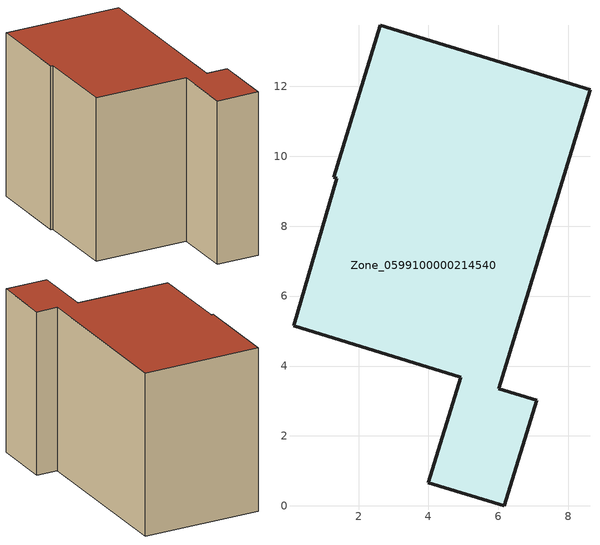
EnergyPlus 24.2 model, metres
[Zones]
Zone_0599100000214540
 floor ground (C_G): 7.1,3.02 6.17,0 3.99,0.66 4.92,3.68 0.14,5.16 1.38,9.36 1.29,9.39 2.62,13.75 8.62,11.91 6.01,3.35 z0
 wall outside (C_F): 6.17,0 7.1,3.02 6.01,3.35 8.62,11.91 2.62,13.75 1.29,9.39 1.38,9.36 0.14,5.16 4.92,3.68 3.99,0.66 6.17,0 z0:8.75
 roof outside (C_R): 1.38,9.36 0.14,5.16 4.92,3.68 3.99,0.66 6.17,0 7.1,3.02 6.01,3.35 8.62,11.91 2.62,13.75 1.29,9.39 z8.75
[BUILDING]
Pand.0599100000214540: North Axis=0; Terrain=City; Loads Convergence Tolerance Value=0.04; Temperature Convergence Tolerance Value=0.4; Solar Distribution=FullExterior; Maximum Number of Warmup Days=25; Minimum Number of Warmup Days=1
[Site:Location]
Rotterdam.The.Hague.AP_ZH_NLD Design_Conditions: Latitude=51.96; Longitude=4.45; Time Zone=1; Elevation=-4.5
[SITE:GROUNDTEMPERATURE:BUILDINGSURFACE]
18, 18, 18, 18, 18, 18, 18, 18, 18, 18, 18, 18
[MATERIAL] Thermal Absorptance=0.9; Solar Absorptance=0.7; Visible Absorptance=0.7
Name | Roughness | Thickness | Conductivity | Density | Specific Heat
G.TC.1975-1991 | MediumSmooth | 0.15 | 0.288461 | 540 | 1210
F.TC.1975-1991 | Rough | 0.3 | 0.230769 | 1920 | 840
R.TC.1975-1991 | MediumRough | 0.2 | 0.153846 | 1500 | 1000
[CONSTRUCTION]
C_G: G.TC.1975-1991
C_F: F.TC.1975-1991
C_R: R.TC.1975-1991
[ZONE]
Zone_0599100000214540: Type=1; Multiplier=1; Ceiling Height=Autocalculate; Volume=Autocalculate; Floor Area=autocalculate; Part of Total Floor Area=Yes
[ZONEINFILTRATION:DESIGNFLOWRATE]
Infil_Zone_0599100000214540: Zone or ZoneList or Space or SpaceList=Zone_0599100000214540; Schedule=AlwaysOn; Design Flow Rate Calculation Method=Flow/Area; Flow Rate per Floor Area=0.003; Constant Term Coefficient=1; Temperature Term Coefficient=0; Velocity Term Coefficient=0; Velocity Squared Term Coefficient=0
[HVACTEMPLATE:ZONE:IDEALLOADSAIRSYSTEM]
Zone_0599100000214540: Maximum Heating Supply Air Temperature=50; Minimum Cooling Supply Air Temperature=13; Maximum Heating Supply Air Humidity Ratio=0.0156; Minimum Cooling Supply Air Humidity Ratio=0.0077; Heating Limit=NoLimit; Cooling Limit=NoLimit; Dehumidification Control Type=ConstantSensibleHeatRatio; Cooling Sensible Heat Ratio=0.7; Dehumidification Setpoint=60; Humidification Control Type=None; Humidification Setpoint=30; Outdoor Air Method=None; Outdoor Air Flow Rate per Person=0.00944; Outdoor Air Flow Rate per Zone Floor Area=0; Outdoor Air Flow Rate per Zone=0; Demand Controlled Ventilation Type=None; Outdoor Air Economizer Type=NoEconomizer; Heat Recovery Type=None; Sensible Heat Recovery Effectiveness=0.7; Latent Heat Recovery Effectiveness=0.65
[ZONECONTROL:THERMOSTAT]
ThermostatControl_Zone_0599100000214540: Zone or ZoneList=Zone_0599100000214540; Control Type Schedule=DualSetpointControlType; Control 1=Thermostat_Zone_0599100000214540; Temperature Difference Between Cutout And Setpoint=0
[THERMOSTATSETPOINT:DUALSETPOINT]
Thermostat_Zone_0599100000214540: Heating Setpoint Temperature Schedule=HeatingSetpoint_Zone_0599100000214540; Cooling Setpoint Temperature Schedule=CoolingSetpoint_Zone_0599100000214540
[SCHEDULE:COMPACT]
HeatingSetpoint_Zone_0599100000214540: Through: 12/31, For: AllDays, Until: 24:00, 21
CoolingSetpoint_Zone_0599100000214540: Through: 12/31, For: AllDays, Until: 24:00, 24
DualSetpointControlType: Through: 12/31, For: AllDays, Until: 24:00, 4
AlwaysOn: Through: 12/31, For: AllDays, Until: 24:00, 1
